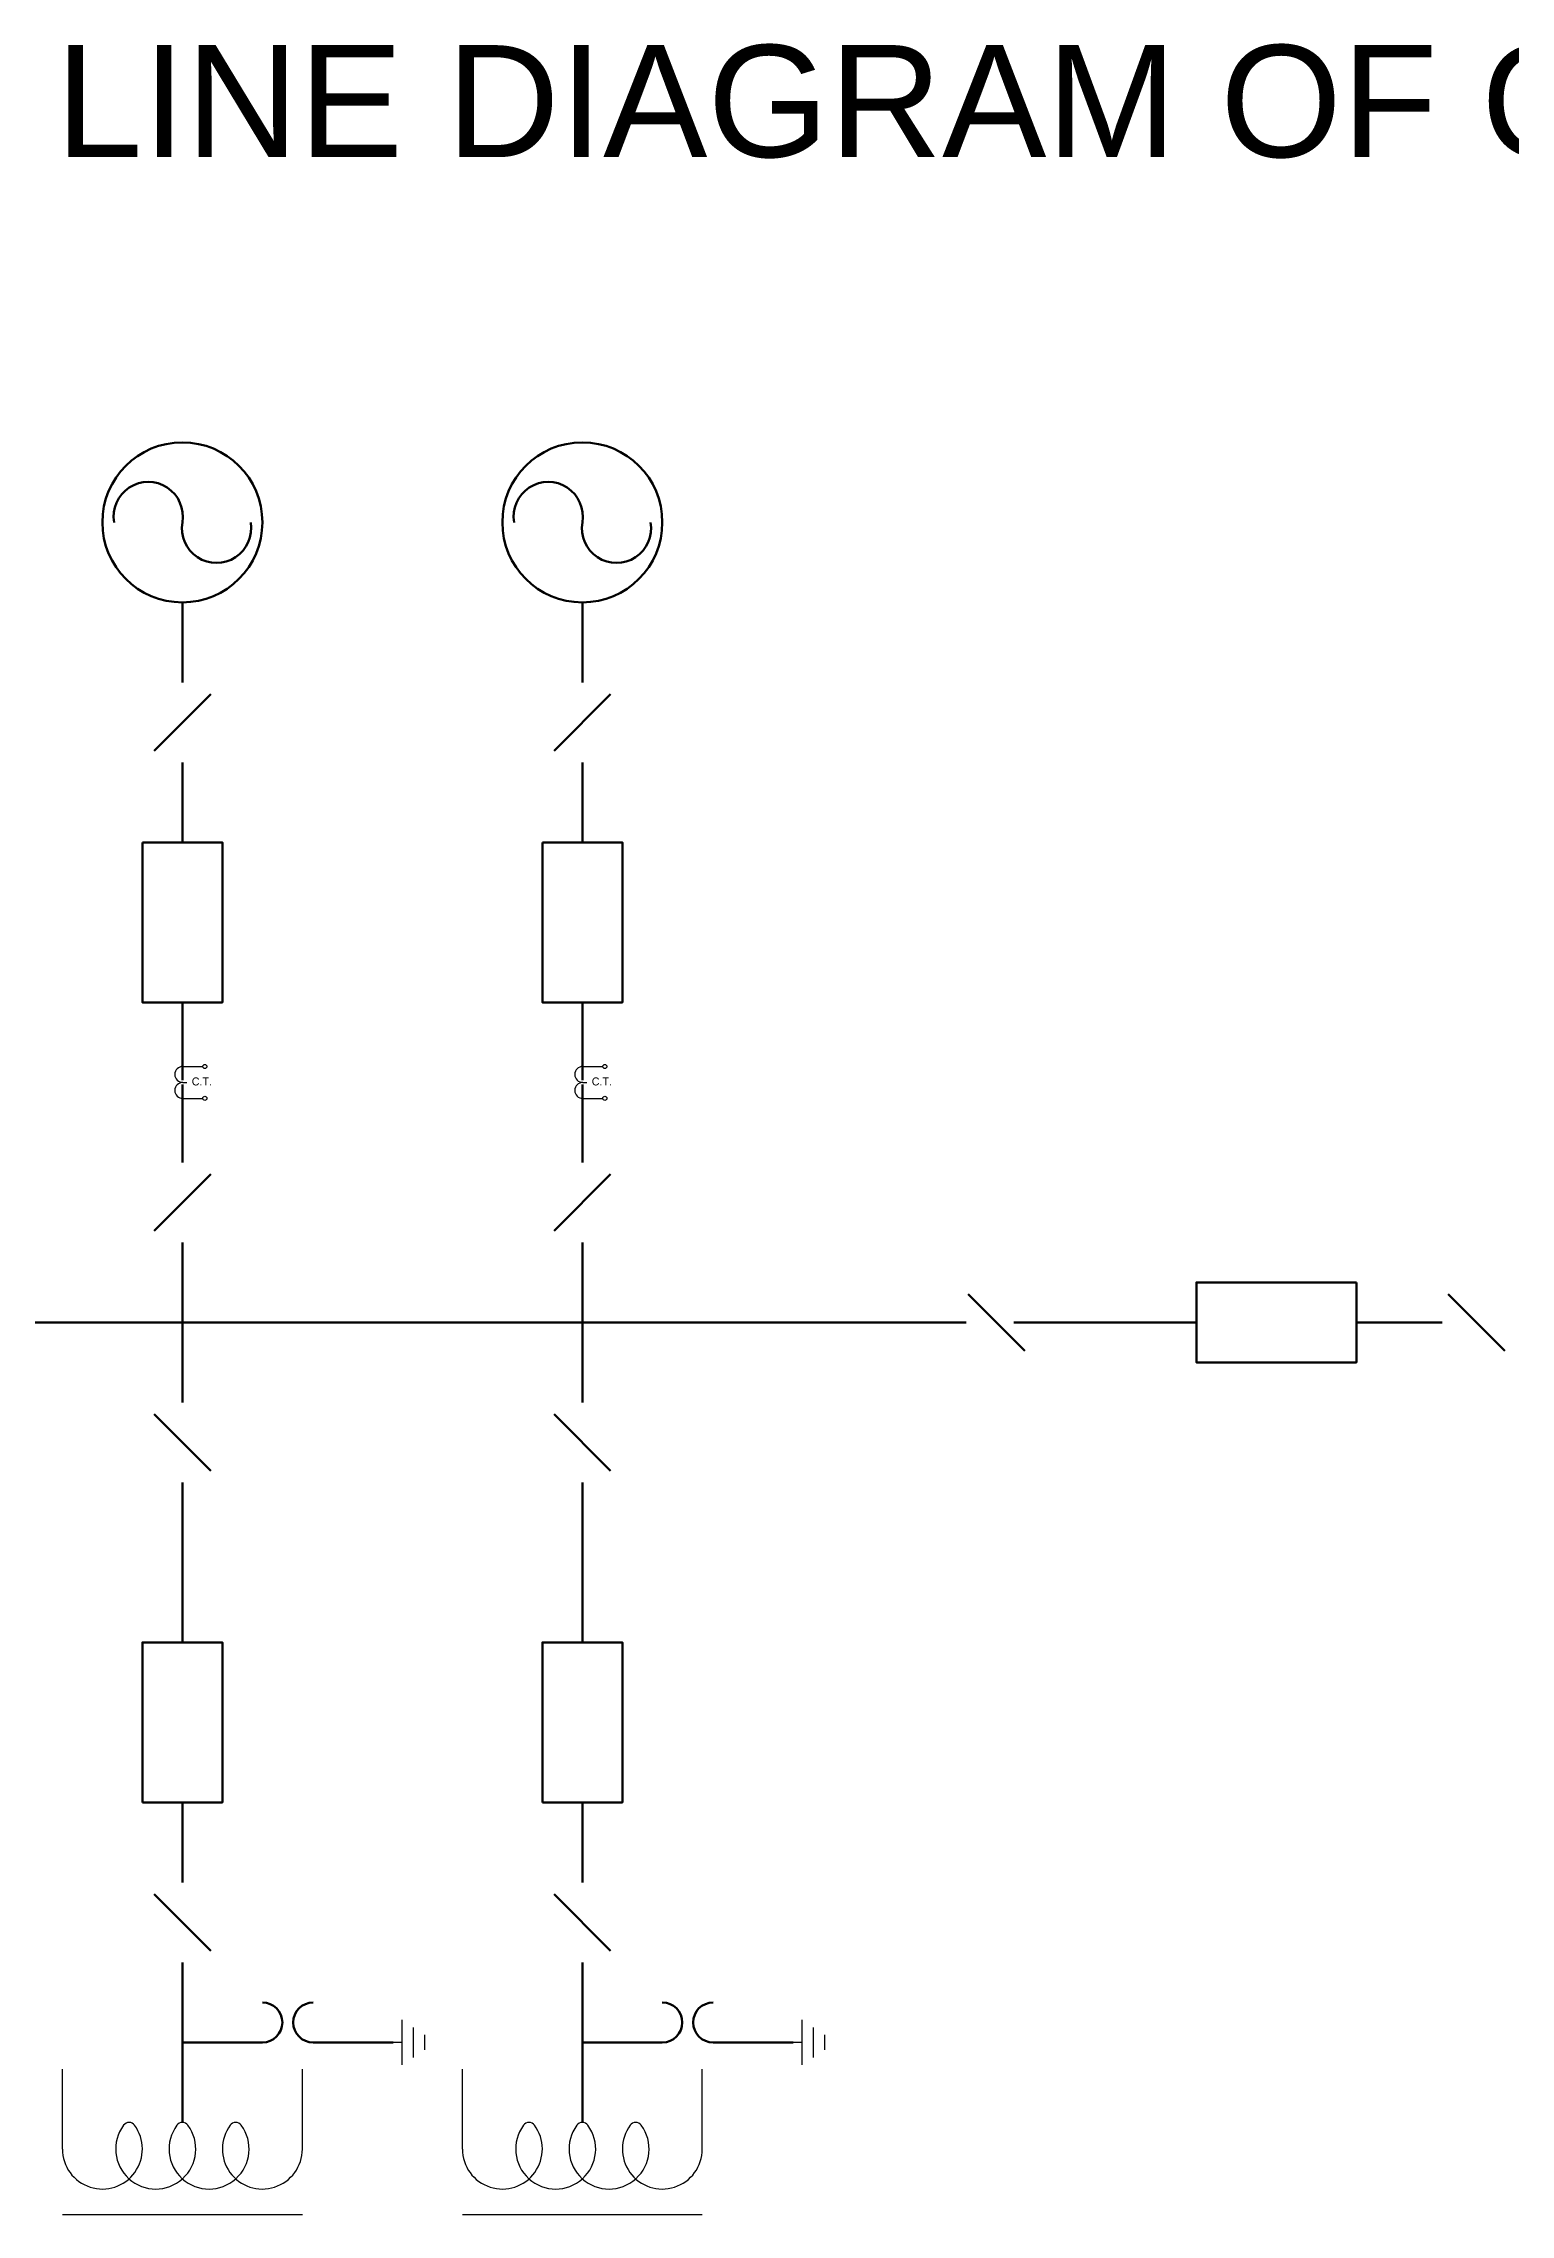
# Model space of a CAD drawing. Header units: millimetres. Extents: x -147 to 640, y -108 to 473.
# Drawn here: x 86.2 to 269.6, y 201.7 to 473 of the extents above; entities that cross this region are included whole.
import ezdxf
from ezdxf.enums import TextEntityAlignment as Align

# ---------------------------------------------------------------- set-up
doc = ezdxf.new("R2010")
doc.units = ezdxf.units.MM
doc.header["$MEASUREMENT"] = 0
doc.layers.add('MISC', color=7, linetype='Continuous')
doc.layers.add('SYMS', color=7, linetype='Continuous')
doc.styles.get("Standard").update_dxf_attribs({"font": 'arial_0.ttf'})
doc.styles.add('WD', font='txt')

# ---------------------------------------------------------------- blocks, each defined once
blk = doc.blocks.new('VXF1CT')
for p, q in [((-0.344, 0.25), (-0.032, 0.25)), ((-0.344, 0), (-0.281, 0)), ((-0.344, -0.25), (-0.032, -0.25))]:
    blk.add_line(p, q)
for centre in [(0, 0.249), (0, -0.249)]:
    blk.add_circle(centre, 0.0322)
for centre in [(-0.344, 0.125), (-0.344, -0.125)]:
    blk.add_arc(centre, 0.125, 90, 270)
at = {"linetype": 'Continuous', "style": 'WD', "flags": 8}
for tag, p in [('TERM02', (-0.045, 0.267)), ('TERM01', (-0.055, -0.231))]:
    blk.add_attdef(tag, text='', height=0.125, dxfattribs=at).set_placement(p, align=Align.RIGHT)
at = {"style": 'WD'}
blk.add_attdef('TYPE', text='', height=0.125, dxfattribs=at).set_placement((-0.047, -0.047), align=Align.CENTER)
at = {"linetype": 'Continuous', "style": 'WD', "flags": 9}
for tag, p in [('ASSYCODE', (-0.171, 0.119)), ('MFG', (-0.173, 0.143)), ('CAT', (-0.171, 0.162))]:
    blk.add_attdef(tag, text='', height=0.01, dxfattribs=at).set_placement(p, align=Align.CENTER)
at = {"style": 'WD'}
for tag, p, height, flags in [('FAMILY', (-0.196, 0.191), 0.01, 9), ('X2TERM02', (0, 0.281), 0.0125, 1), ('X1TERM02', (0.032, 0.249), 0.0125, 1), ('X8TERM01', (0, -0.283), 0.0125, 1), ('X1TERM01', (0.032, -0.251), 0.0125, 1)]:
    blk.add_attdef(tag, p, '', height=height, dxfattribs=dict(at, flags=flags))
blk.add_attdef('TAG1', (0.281, 0.031), '', height=0.125, dxfattribs=at)
at = {"style": 'WD', "width": 0.7}
blk.add_attdef('RATING1', (0.281, -0.125), '', height=0.125, dxfattribs=at)
for tag, p in [('INST', (-0.227, -0.422)), ('DESC1', (-0.201, -0.757)), ('LOC', (-0.201, -0.601)), ('DESC2', (-0.201, -0.914))]:
    blk.add_attdef(tag, text='', height=0.125, dxfattribs=at).set_placement(p, align=Align.CENTER)
blk = doc.blocks.new('HGND2')
for p, q in [((0.125, 0.09375), (0.125, -0.09375)), ((0.125, 0), (0, 0)), ((0.171875, 0.0625), (0.171875, -0.0625)), ((0.21875, 0.03125), (0.21875, -0.03125))]:
    blk.add_line(p, q)
at = {"style": 'WD', "width": 0.8}
for tag, p in [('INST', (0.25, 0.3125)), ('LOC', (0.25, 0.15625)), ('TAG1', (0.25, 0)), ('DESC1', (0.25, -0.15625)), ('DESC2', (0.25, -0.3125))]:
    blk.add_attdef(tag, text='', height=0.125, dxfattribs=at).set_placement(p, align=Align.MIDDLE_LEFT)
at = {"style": 'WD', "flags": 1}
for tag in ['ASSYCODE', 'X4TERM01', 'CAT', 'MFG', 'FAMILY']:
    blk.add_attdef(tag, (0, 0), '', height=0.01, dxfattribs=at)

msp = doc.modelspace()

# ---------------------------------------------------------------- linework, layer by layer
at = {"lineweight": 100}
for p, q in [((103.55, 403.18), (103.55, 393.18)), ((153.55, 403.18), (153.55, 393.18)), ((100.02, 384.64), (107.09, 391.72)), ((150.02, 384.64), (157.09, 391.72)), ((103.55, 383.18), (103.55, 373.18)), ((153.55, 383.18), (153.55, 373.18)), ((103.55, 373.18), (98.55, 373.18)), ((98.55, 373.18), (108.55, 373.18)), ((153.55, 373.18), (148.55, 373.18)), ((148.55, 373.18), (158.55, 373.18)), ((103.55, 353.18), (103.55, 343.46)), ((153.55, 353.18), (153.55, 343.46)), ((103.55, 342.9), (103.55, 333.18)), ((153.55, 342.9), (153.55, 333.18)), ((100.02, 324.64), (107.09, 331.72)), ((150.02, 324.64), (157.09, 331.72)), ((103.55, 323.18), (103.55, 313.18)), ((103.55, 323.18), (103.55, 313.18)), ((153.55, 323.18), (153.55, 313.18)), ((153.55, 323.18), (153.55, 313.18)), ((250.32, 313.18), (250.32, 318.18)), ((250.32, 318.18), (250.32, 308.18)), ((201.78, 316.72), (208.85, 309.64)), ((261.78, 316.72), (268.85, 309.64)), ((-56.45, 313.18), (153.55, 313.18)), ((103.55, 303.18), (103.55, 313.18)), ((153.55, 313.18), (201.54, 313.18)), ((153.55, 303.18), (153.55, 313.18)), ((207.47, 313.18), (230.32, 313.18)), ((250.32, 313.18), (261.05, 313.18)), ((100.02, 301.72), (107.09, 294.64)), ((150.02, 301.72), (157.09, 294.64)), ((103.55, 282.9), (103.55, 293.18)), ((153.55, 282.9), (153.55, 293.18)), ((103.55, 273.18), (103.55, 282.9)), ((153.55, 273.18), (153.55, 282.9)), ((103.55, 253.18), (98.55, 253.18)), ((98.55, 253.18), (108.55, 253.18)), ((103.55, 243.18), (103.55, 253.18)), ((153.55, 253.18), (148.55, 253.18)), ((148.55, 253.18), (158.55, 253.18)), ((153.55, 243.18), (153.55, 253.18)), ((100.02, 241.72), (107.09, 234.64)), ((150.02, 241.72), (157.09, 234.64)), ((103.55, 223.18), (103.55, 233.18)), ((153.55, 223.18), (153.55, 233.18)), ((103.55, 223.18), (103.55, 213.18)), ((153.55, 223.18), (153.55, 213.18))]:
    msp.add_line(p, q, dxfattribs=at)
for p, q in [((88.55, 209.86), (88.55, 219.86)), ((118.55, 209.86), (118.55, 219.86)), ((138.55, 209.86), (138.55, 219.86)), ((168.55, 209.86), (168.55, 219.86)), ((88.55, 201.67), (118.55, 201.67)), ((138.55, 201.67), (168.55, 201.67))]:
    msp.add_line(p, q)
for points in [[(95.02, 413.18, -1.185976), (103.55, 413.18, 1.185901), (112.09, 413.18, 0.629789)], [(145.02, 413.18, -1.185976), (153.55, 413.18, 1.185901), (162.09, 413.18, 0.629789)], [(103.55, 223.18), (113.55, 223.18, 1), (113.55, 228.18, -1)], [(129.9, 223.18), (119.9, 223.18, -1), (119.9, 228.18, 1)], [(153.55, 223.18), (163.55, 223.18, 1), (163.55, 228.18, -1)], [(179.9, 223.18), (169.9, 223.18, -1), (169.9, 228.18, 1)]]:
    msp.add_lwpolyline(points, format="xyb", dxfattribs=at)
for points in [[(98.55, 373.18), (108.55, 373.18), (108.55, 353.18), (98.55, 353.18)], [(148.55, 373.18), (158.55, 373.18), (158.55, 353.18), (148.55, 353.18)], [(250.32, 318.18), (250.32, 308.18), (230.32, 308.18), (230.32, 318.18)], [(98.55, 253.18), (108.55, 253.18), (108.55, 273.18), (98.55, 273.18)], [(148.55, 253.18), (158.55, 253.18), (158.55, 273.18), (148.55, 273.18)]]:
    msp.add_lwpolyline(points, close=True, dxfattribs=at)
for centre in [(103.55, 413.18), (153.55, 413.18)]:
    msp.add_circle(centre, 10, dxfattribs=at)
for centre, radius, start, end in [((93.55, 209.86), 5, 180, 36.4793), ((100.22, 209.86), 5, 143.5207, 36.4793), ((96.89, 212.33), 0.854, 36.4793, 143.5207), ((106.89, 209.86), 5, 143.5207, 36.4793), ((103.55, 212.33), 0.854, 36.4793, 143.5207), ((113.55, 209.86), 5, 143.5207, 0), ((110.22, 212.33), 0.854, 36.4793, 143.5207), ((143.55, 209.86), 5, 180, 36.4793), ((150.22, 209.86), 5, 143.5207, 36.4793), ((146.89, 212.33), 0.854, 36.4793, 143.5207), ((156.89, 209.86), 5, 143.5207, 36.4793), ((153.55, 212.33), 0.854, 36.4793, 143.5207), ((163.55, 209.86), 5, 143.5207, 0), ((160.22, 212.33), 0.854, 36.4793, 143.5207)]:
    msp.add_arc(centre, radius, start, end)

# ---------------------------------------------------------------- block references
at = {"layer": 'SYMS', "lineweight": 100}
ref = msp.add_blockref('VXF1CT', (106.36, 343.18), dxfattribs=dict(at, xscale=8, yscale=8, zscale=8))
ref.add_attrib('TYPE', 'C.T.', dxfattribs={"layer": 'MISC', "height": 1, "style": 'WD'}).set_placement((105.99, 342.8), align=Align.CENTER)
ref = msp.add_blockref('VXF1CT', (156.36, 343.18), dxfattribs=dict(at, xscale=8, yscale=8, zscale=8))
ref.add_attrib('TYPE', 'C.T.', dxfattribs={"layer": 'MISC', "height": 1, "style": 'WD'}).set_placement((155.99, 342.8), align=Align.CENTER)
at = {"layer": 'SYMS', "lineweight": 100, "xscale": 30, "yscale": 30, "zscale": 30}
for p in [(127.25, 223.18), (177.25, 223.18)]:
    msp.add_blockref('HGND2', p, dxfattribs=at)

# ---------------------------------------------------------------- texts
at = {"lineweight": 100, "insert": (10.52, 472.84), "char_height": 14, "attachment_point": 1}
msp.add_mtext_dynamic_manual_height_columns('SINGLE LINE DIAGRAM OF GENERATING STATION', width=641.7984, gutter_width=1, heights=[0], dxfattribs=at)

doc.saveas('drawing.dxf')
